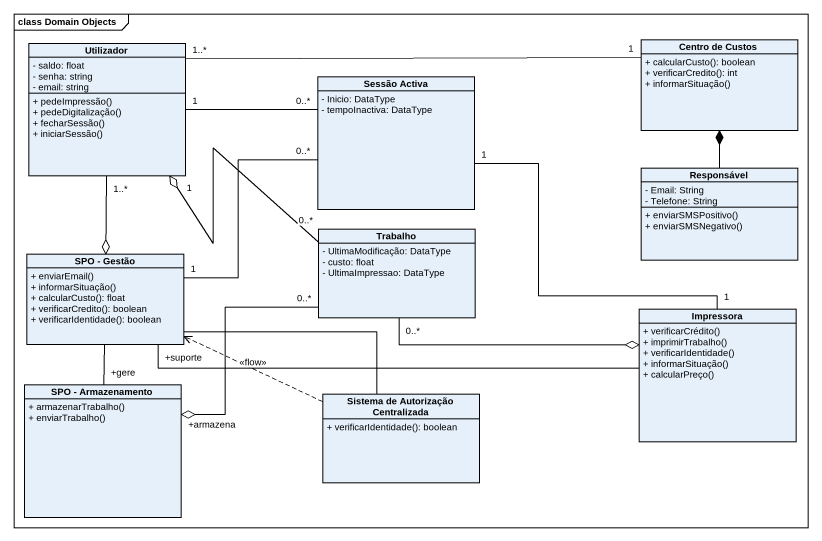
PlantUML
@startuml
mainframe class Domain Objects
hide circle
hide empty members
skinparam classAttributeIconSize 0
class "Centro de Custos" as Centro_de_Custos {
  + calcularCusto(): boolean
  + verificarCredito(): int
  + informarSituação()
}
class Utilizador {
  - saldo: float
  - senha: string
  - email: string
  + pedeImpressão()
  + pedeDigitalização()
  + fecharSessão()
  + iniciarSessão()
}
class "Sessão Activa" as Sessão_Activa {
  - Inicio: DataType
  - tempoInactiva: DataType
}
class Responsável {
  - Email: String
  - Telefone: String
  + enviarSMSPositivo()
  + enviarSMSNegativo()
}
class Trabalho {
  - UltimaModificação: DataType
  - custo: float
  - UltimaImpressao: DataType
}
class "SPO - Gestão" as SPO_Gestão {
  + enviarEmail()
  + informarSituação()
  + calcularCusto(): float
  + verificarCredito(): boolean
  + verificarIdentidade(): boolean
}
class Impressora {
  + verificarCrédito()
  + imprimirTrabalho()
  + verificarIdentidade()
  + informarSituação()
  + calcularPreço()
}
class "SPO - Armazenamento" as SPO_Armazenamento {
  + armazenarTrabalho()
  + enviarTrabalho()
}
class "Sistema de Autorização Centralizada" as Sistema_de_Autorização {
  + verificarIdentidade(): boolean
}
Utilizador "1..*" -right- "1" Centro_de_Custos
Utilizador "1" -right- "0..*" Sessão_Activa
Utilizador "1..*" --o SPO_Gestão
Sessão_Activa "1" -- "1" Impressora
Responsável -up-* Centro_de_Custos
Trabalho "0..*" -left-o "1" Utilizador
Trabalho "0..*" -right-o Impressora
Trabalho "0..*" --o "+armazena" SPO_Armazenamento
SPO_Gestão "1" -right- "0..*" Sessão_Activa
SPO_Gestão "+suporte" -right- Impressora
SPO_Armazenamento "+gere" -up- SPO_Gestão
Sistema_de_Autorização -left- SPO_Gestão
Sistema_de_Autorização .left.> SPO_Gestão : <<flow>>
@enduml
